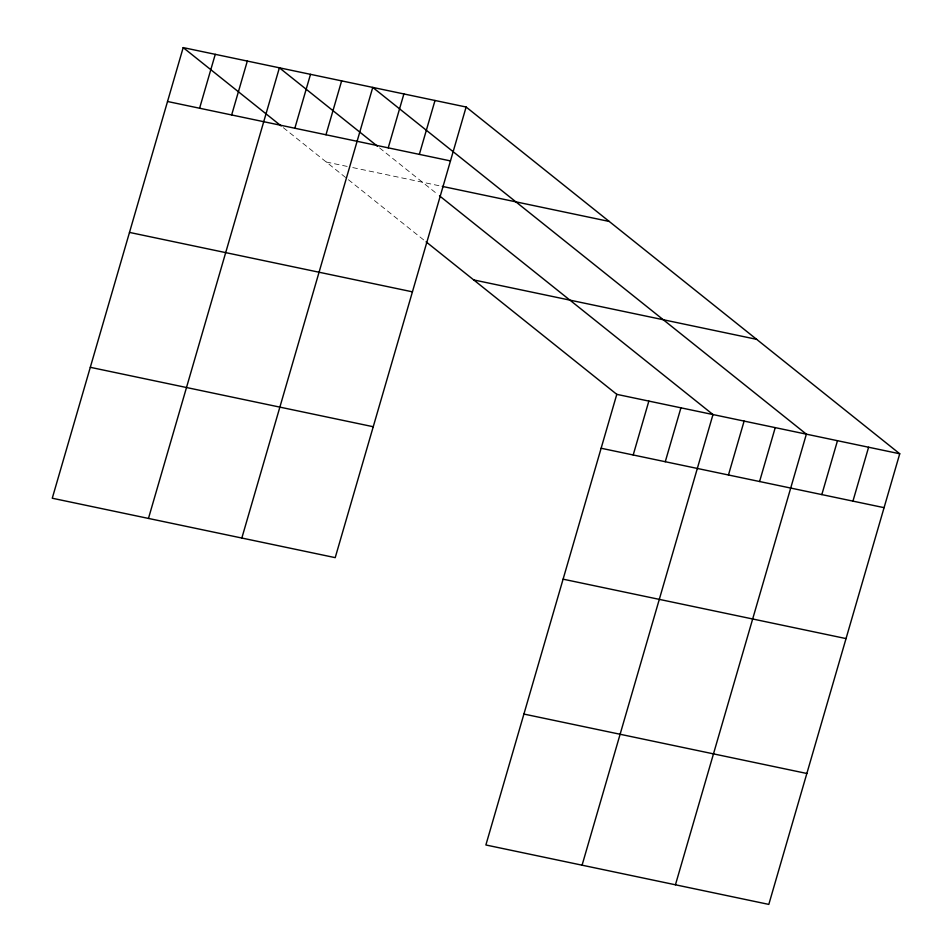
<?xml version="1.0" encoding="UTF-8"?>
<svg xmlns="http://www.w3.org/2000/svg" width="952" height="952" viewBox="0 0 952 952"><rect width="100%" height="100%" fill="white"/><g stroke="black" fill="none" stroke-linecap="round" stroke-linejoin="round"><path stroke-width="0.71" stroke-dasharray="4.76 3.57" d="M326.274 162.03L347.194 166.421M352.764 167.588L440.871 186.092M379.55 147.905L437.218 194.018M283.351 127.699L424.937 240.927"/><path stroke-width="1.43" d="M183.189 47.6L52.265 498.229L335.211 557.646L466.123 107.017L183.189 47.6L281.149 125.938M199.599 108.23L215.259 54.335M231.657 114.966L247.318 61.071M148.464 518.435L279.388 67.806L377.349 146.144M294.846 128.234L310.507 74.339M325.977 134.767L341.637 80.872M241.832 538.047L372.756 87.406L806.368 434.16L675.444 884.789M388.226 147.846L403.886 93.951M419.344 154.379L435.005 100.484M426.079 241.832L616.789 394.354L485.877 844.983L768.811 904.4L899.735 453.771L466.123 107.017M633.199 454.985L648.859 401.078M665.269 461.72L680.93 407.813M582.077 865.189L712.988 414.548L439.491 195.826M728.458 474.988L744.119 421.082M759.577 481.522L775.237 427.627M821.826 494.588L837.486 440.693M852.944 501.133L868.605 447.226M167.528 101.495L450.463 160.912M442.287 186.39L609.221 221.447M473.703 279.924L756.638 339.34M129.496 232.419L412.43 291.836M616.789 394.354L899.735 453.771M601.14 448.249L884.075 507.666M90.309 367.317L373.243 426.734M563.096 579.173L846.042 638.59M523.909 714.059L806.844 773.476"/></g></svg>
